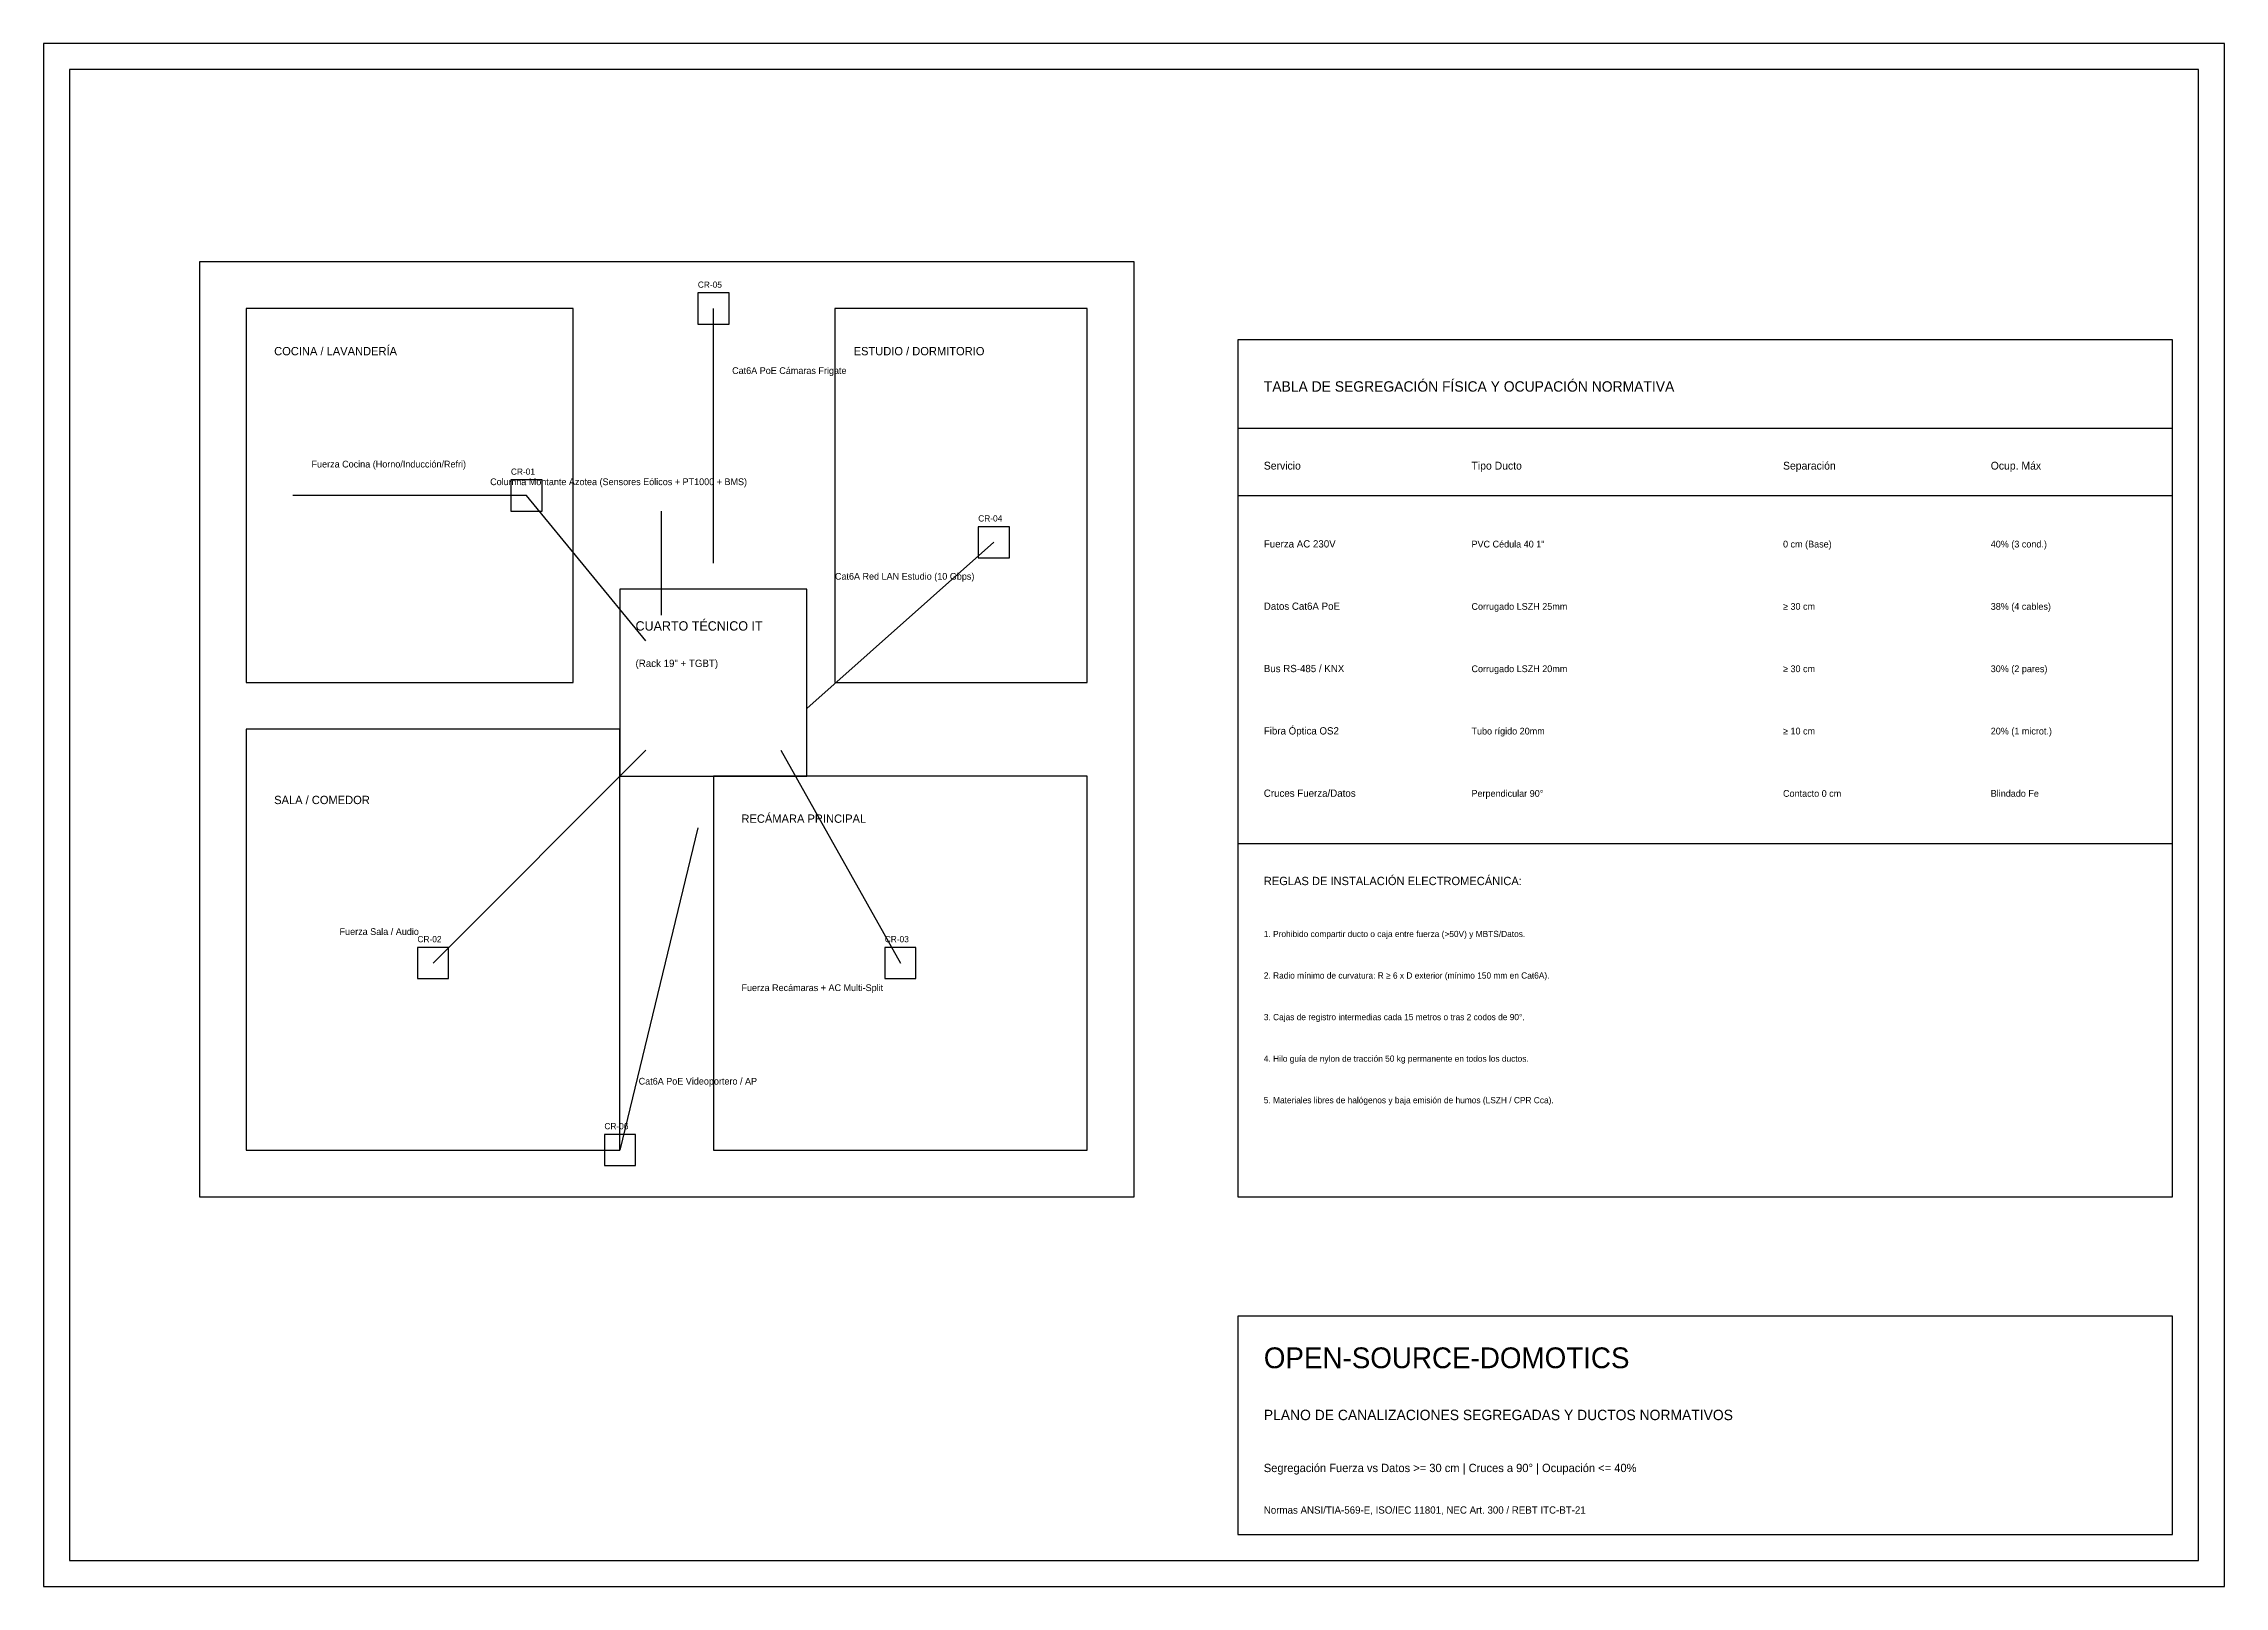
# Model space of a CAD drawing. Extents: x 0 to 420, y 0 to 297.
import ezdxf

# ---------------------------------------------------------------- set-up
doc = ezdxf.new("R2010")
doc.units = 0
for name, color, linetype in [('CAJAS_REGISTRO', 4, 'CONTINUOUS'), ('CANALIZACION_BUS_SENSORES', 3, 'CONTINUOUS'), ('CANALIZACION_DATOS_POE', 5, 'CONTINUOUS'), ('CANALIZACION_FUERZA_AC', 1, 'CONTINUOUS'), ('DISTRIBUCION_MUROS', 8, 'CONTINUOUS'), ('MARCO_ROTULO', 7, 'CONTINUOUS'), ('TEXTO_NOTAS', 7, 'CONTINUOUS')]:
    doc.layers.add(name, color=color, linetype=linetype)

msp = doc.modelspace()

# ---------------------------------------------------------------- linework, layer by layer
at = {"layer": 'CAJAS_REGISTRO'}
for p, q in [((132, 249), (126, 249)), ((126, 249), (126, 243)), ((132, 243), (132, 249)), ((126, 243), (132, 243)), ((96, 213), (90, 213)), ((90, 213), (90, 207)), ((96, 207), (96, 213)), ((90, 207), (96, 207)), ((186, 204), (180, 204)), ((180, 204), (180, 198)), ((186, 198), (186, 204)), ((180, 198), (186, 198)), ((78, 123), (72, 123)), ((72, 123), (72, 117)), ((78, 117), (78, 123)), ((168, 123), (162, 123)), ((162, 123), (162, 117)), ((168, 117), (168, 123)), ((72, 117), (78, 117)), ((162, 117), (168, 117)), ((114, 87), (108, 87)), ((108, 87), (108, 81)), ((114, 81), (114, 87)), ((108, 81), (114, 81))]:
    msp.add_line(p, q, dxfattribs=at)
at = {"layer": 'CANALIZACION_BUS_SENSORES'}
msp.add_line((119, 187), (119, 207), dxfattribs=at)
at = {"layer": 'CANALIZACION_DATOS_POE'}
for p, q in [((129, 197), (129, 246)), ((147, 169), (183, 201)), ((126, 146), (111, 84))]:
    msp.add_line(p, q, dxfattribs=at)
at = {"layer": 'CANALIZACION_FUERZA_AC'}
for p, q in [((93, 210), (48, 210)), ((116, 182), (93, 210)), ((116, 161), (75, 120)), ((142, 161), (165, 120))]:
    msp.add_line(p, q, dxfattribs=at)
at = {"layer": 'DISTRIBUCION_MUROS'}
for p, q in [((210, 255), (30, 255)), ((30, 255), (30, 75)), ((210, 75), (210, 255)), ((102, 246), (39, 246)), ((39, 246), (39, 174)), ((102, 174), (102, 246)), ((201, 246), (152.4, 246)), ((152.4, 246), (152.4, 174)), ((201, 174), (201, 246)), ((147, 192), (111, 192)), ((111, 192), (111, 156)), ((147, 156), (147, 192)), ((39, 174), (102, 174)), ((152.4, 174), (201, 174)), ((111, 165), (39, 165)), ((39, 165), (39, 84)), ((111, 84), (111, 165)), ((111, 156), (147, 156)), ((201, 156), (129, 156)), ((129, 156), (129, 84)), ((201, 84), (201, 156)), ((39, 84), (111, 84)), ((129, 84), (201, 84)), ((30, 75), (210, 75))]:
    msp.add_line(p, q, dxfattribs=at)
at = {"layer": 'MARCO_ROTULO'}
for p, q in [((420, 297), (0, 297)), ((0, 297), (0, 0)), ((420, 0), (420, 297)), ((415, 292), (5, 292)), ((5, 292), (5, 5)), ((415, 5), (415, 292)), ((410, 240), (230, 240)), ((230, 240), (230, 75)), ((410, 75), (410, 240)), ((230, 223), (410, 223)), ((230, 210), (410, 210)), ((230, 143), (410, 143)), ((230, 75), (410, 75)), ((410, 52), (230, 52)), ((230, 52), (230, 10)), ((410, 10), (410, 52)), ((230, 10), (410, 10)), ((5, 5), (415, 5)), ((0, 0), (420, 0))]:
    msp.add_line(p, q, dxfattribs=at)

# ---------------------------------------------------------------- texts
at = {"layer": 'TEXTO_NOTAS'}
for s, height, p in [('CR-05', 1.2, (126, 250)), ('COCINA / LAVANDERÍA', 1.6, (44.4, 237)), ('ESTUDIO / DORMITORIO', 1.6, (156, 237)), ('Cat6A PoE Cámaras Frigate', 1.3, (132.6, 233.4)), ('TABLA DE SEGREGACIÓN FÍSICA Y OCUPACIÓN NORMATIVA', 2, (235, 230)), ('Fuerza Cocina (Horno/Inducción/Refri)', 1.3, (51.6, 215.4)), ('CR-01', 1.2, (90, 214)), ('Servicio', 1.5, (235, 215)), ('Tipo Ducto', 1.5, (275, 215)), ('Separación', 1.5, (335, 215)), ('Ocup. Máx', 1.5, (375, 215)), ('Columna Montante Azotea (Sensores Eólicos + PT1000 + BMS)', 1.3, (86, 212)), ('CR-04', 1.2, (180, 205)), ('Fuerza AC 230V', 1.4, (235, 200)), ('PVC Cédula 40 1"', 1.3, (275, 200)), ('0 cm (Base)', 1.3, (335, 200)), ('40% (3 cond.)', 1.3, (375, 200)), ('Cat6A Red LAN Estudio (10 Gbps)', 1.3, (152.4, 193.8)), ('Datos Cat6A PoE', 1.4, (235, 188)), ('Corrugado LSZH 25mm', 1.3, (275, 188)), ('≥ 30 cm', 1.3, (335, 188)), ('38% (4 cables)', 1.3, (375, 188)), ('CUARTO TÉCNICO IT', 1.8, (114, 184)), ('(Rack 19" + TGBT)', 1.4, (114, 177)), ('Bus RS-485 / KNX', 1.4, (235, 176)), ('Corrugado LSZH 20mm', 1.3, (275, 176)), ('≥ 30 cm', 1.3, (335, 176)), ('30% (2 pares)', 1.3, (375, 176)), ('Fibra Óptica OS2', 1.4, (235, 164)), ('Tubo rígido 20mm', 1.3, (275, 164)), ('≥ 10 cm', 1.3, (335, 164)), ('20% (1 microt.)', 1.3, (375, 164)), ('SALA / COMEDOR', 1.6, (44.4, 150.6)), ('Cruces Fuerza/Datos', 1.4, (235, 152)), ('Perpendicular 90°', 1.3, (275, 152)), ('Contacto 0 cm', 1.3, (335, 152)), ('Blindado Fe', 1.3, (375, 152)), ('RECÁMARA PRINCIPAL', 1.6, (134.4, 147)), ('REGLAS DE INSTALACIÓN ELECTROMECÁNICA:', 1.6, (235, 135)), ('Fuerza Sala / Audio', 1.3, (57, 125.4)), ('1. Prohibido compartir ducto o caja entre fuerza (>50V) y MBTS/Datos.', 1.2, (235, 125)), ('CR-02', 1.2, (72, 124)), ('CR-03', 1.2, (162, 124)), ('2. Radio mínimo de curvatura: R ≥ 6 x D exterior (mínimo 150 mm en Cat6A).', 1.2, (235, 117)), ('Fuerza Recámaras + AC Multi-Split', 1.3, (134.4, 114.6)), ('3. Cajas de registro intermedias cada 15 metros o tras 2 codos de 90°.', 1.2, (235, 109)), ('4. Hilo guía de nylon de tracción 50 kg permanente en todos los ductos.', 1.2, (235, 101)), ('Cat6A PoE Videoportero / AP', 1.3, (114.6, 96.6)), ('5. Materiales libres de halógenos y baja emisión de humos (LSZH / CPR Cca).', 1.2, (235, 93)), ('CR-06', 1.2, (108, 88)), ('OPEN-SOURCE-DOMOTICS', 4, (235, 42)), ('PLANO DE CANALIZACIONES SEGREGADAS Y DUCTOS NORMATIVOS', 2, (235, 32)), ('Segregación Fuerza vs Datos >= 30 cm | Cruces a 90° | Ocupación <= 40%', 1.6, (235, 22)), ('Normas ANSI/TIA-569-E, ISO/IEC 11801, NEC Art. 300 / REBT ITC-BT-21', 1.4, (235, 14))]:
    msp.add_text(s, height=height, dxfattribs=at).set_placement(p)

doc.saveas('drawing.dxf')
